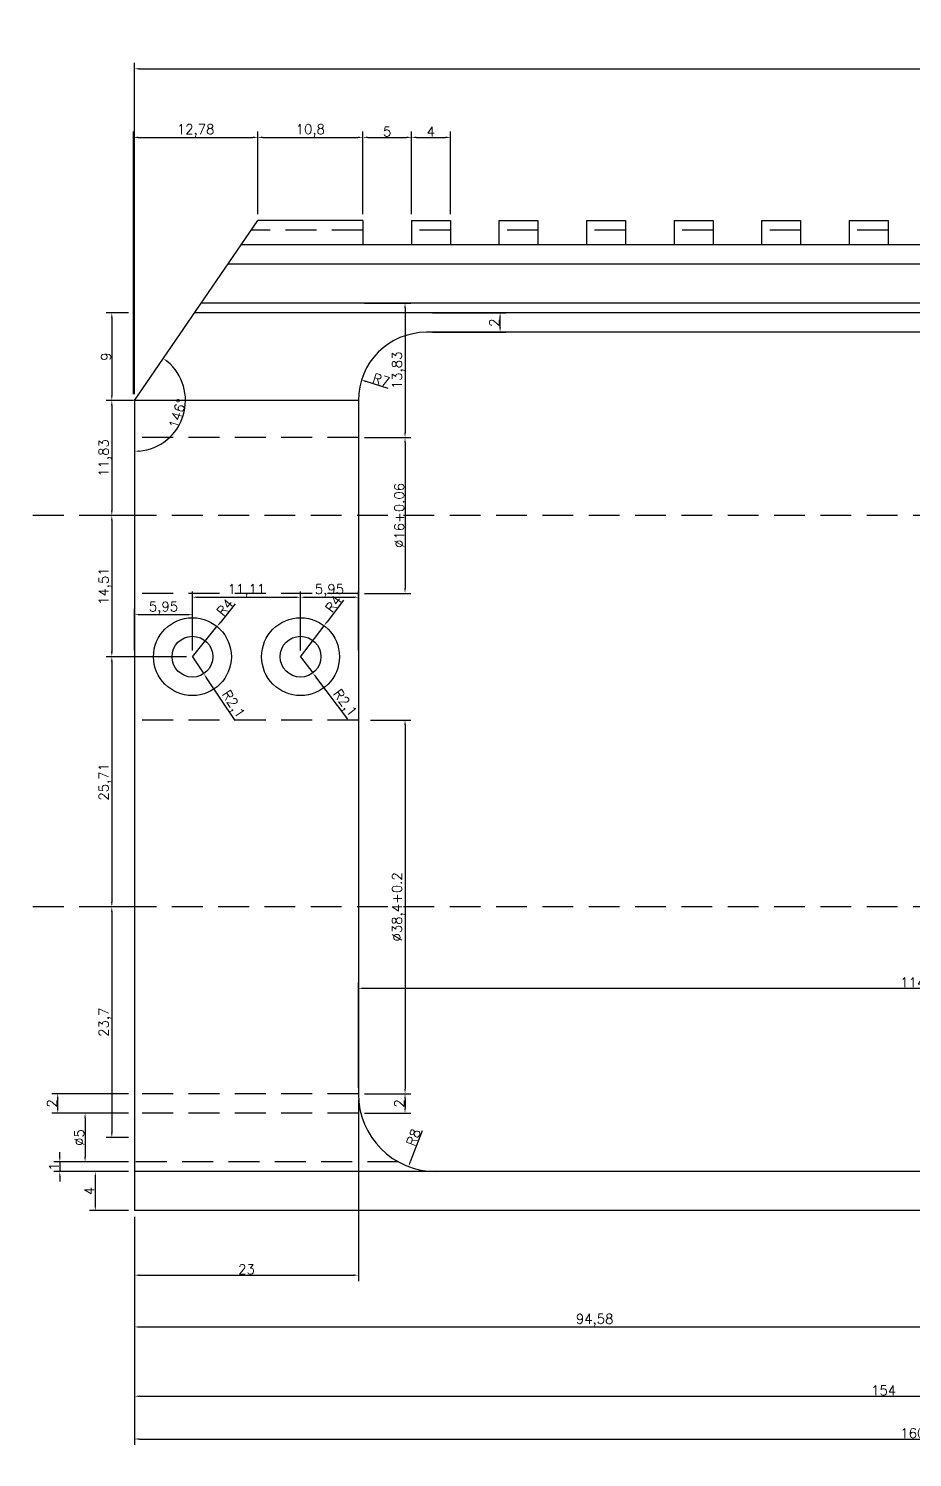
# Model space of a CAD drawing. Header units: millimetres. Extents: x 6817 to 10425, y -2870 to -164.
# Drawn here: x 8956.6 to 9047.5, y -976.4 to -829.6 of the extents above; entities that cross this region are included whole.
import ezdxf

# ---------------------------------------------------------------- set-up
doc = ezdxf.new("R2010")
doc.units = ezdxf.units.MM
doc.linetypes.add('HIDDEN', pattern=[9.525, 6.35, -3.175])
doc.layers.add('图层2', color=108, linetype='Continuous')
doc.styles.get("Standard").update_dxf_attribs({"font": 'txt', "bigfont": 'gbcbig.shx'})
doc.dimstyles.new('ISO-25', dxfattribs={"dimtxt": 1, "dimasz": 0.5, "dimexe": 0.6, "dimexo": 0.625, "dimgap": 0.1, "dimtad": 1, "dimtxsty": 'Standard', "dimcen": 2.5, "dimadec": 0, "dimazin": 0, "dimtfac": 1, "dimtmove": 0, "dimatfit": 3, "dimfxl": 1, "dimarcsym": 0})

# ---------------------------------------------------------------- blocks, each defined once
blk = doc.blocks.new('*D1668')
at = {"layer": 'Defpoints', "color": 0, "linetype": 'ByBlock', "transparency": 16777216}
for p in [(8967.54, -858.78), (8965.2, -867.78), (8967.54, -867.78)]:
    blk.add_point(p, dxfattribs=at)
at = {"layer": '图层2', "color": 0, "linetype": 'ByBlock', "lineweight": -2, "transparency": 16777216}
for p, q in [((8966.92, -858.78), (8964.6, -858.78)), ((8965.2, -859.28), (8965.2, -867.28)), ((8966.92, -867.78), (8964.6, -867.78))]:
    blk.add_line(p, q, dxfattribs=at)
at = {"layer": '图层2', "color": 0, "linetype": 'ByBlock', "transparency": 16777216}
for points in [[(8965.11, -859.28), (8965.28, -859.28), (8965.2, -858.78)], [(8965.11, -867.28), (8965.28, -867.28), (8965.2, -867.78)]]:
    blk.add_solid(points, dxfattribs=at)
at = {"layer": '图层2', "color": 0, "linetype": 'ByBlock', "transparency": 16777216, "insert": (8964.6, -863.28), "char_height": 1, "attachment_point": 5, "rotation": 90}
blk.add_mtext('9', dxfattribs=at)
blk = doc.blocks.new('*D1669')
at = {"layer": 'Defpoints', "color": 0, "linetype": 'ByBlock', "transparency": 16777216}
for p in [(8968.05, -867.78), (8965.2, -879.6), (8967.54, -879.6)]:
    blk.add_point(p, dxfattribs=at)
at = {"layer": '图层2', "color": 0, "linetype": 'ByBlock', "lineweight": -2, "transparency": 16777216}
for p, q in [((8967.42, -867.78), (8964.6, -867.78)), ((8965.2, -868.28), (8965.2, -879.1)), ((8966.92, -879.6), (8964.6, -879.6))]:
    blk.add_line(p, q, dxfattribs=at)
at = {"layer": '图层2', "color": 0, "linetype": 'ByBlock', "transparency": 16777216}
for points in [[(8965.11, -868.28), (8965.28, -868.28), (8965.2, -867.78)], [(8965.11, -879.1), (8965.28, -879.1), (8965.2, -879.6)]]:
    blk.add_solid(points, dxfattribs=at)
at = {"layer": '图层2', "color": 0, "linetype": 'ByBlock', "transparency": 16777216, "insert": (8964.51, -873.69), "char_height": 1, "attachment_point": 5, "rotation": 90}
blk.add_mtext('11,83', dxfattribs=at)
blk = doc.blocks.new('*D1558')
at = {"layer": 'Defpoints', "color": 0, "linetype": 'ByBlock', "transparency": 16777216}
for p in [(8967.54, -879.6), (8965.2, -894.11), (8973.49, -894.11)]:
    blk.add_point(p, dxfattribs=at)
at = {"layer": '图层2', "color": 0, "linetype": 'ByBlock', "lineweight": -2, "transparency": 16777216}
for p, q in [((8966.92, -879.6), (8964.6, -879.6)), ((8965.2, -880.1), (8965.2, -893.61)), ((8972.86, -894.11), (8964.6, -894.11))]:
    blk.add_line(p, q, dxfattribs=at)
at = {"layer": '图层2', "color": 0, "linetype": 'ByBlock', "transparency": 16777216}
for points in [[(8965.11, -880.1), (8965.28, -880.1), (8965.2, -879.6)], [(8965.11, -893.61), (8965.28, -893.61), (8965.2, -894.11)]]:
    blk.add_solid(points, dxfattribs=at)
at = {"layer": '图层2', "color": 0, "linetype": 'ByBlock', "transparency": 16777216, "insert": (8964.51, -886.86), "char_height": 1, "attachment_point": 5, "rotation": 90}
blk.add_mtext('14,51', dxfattribs=at)
blk = doc.blocks.new('*D1559')
at = {"layer": 'Defpoints', "color": 0, "linetype": 'ByBlock', "transparency": 16777216}
for p in [(8967.54, -919.82), (8965.2, -943.52), (8967.54, -943.52)]:
    blk.add_point(p, dxfattribs=at)
at = {"layer": '图层2', "color": 0, "linetype": 'ByBlock', "lineweight": -2, "transparency": 16777216}
for p, q in [((8966.92, -919.82), (8964.6, -919.82)), ((8965.2, -920.32), (8965.2, -943.02)), ((8966.92, -943.52), (8964.6, -943.52))]:
    blk.add_line(p, q, dxfattribs=at)
at = {"layer": '图层2', "color": 0, "linetype": 'ByBlock', "transparency": 16777216}
for points in [[(8965.11, -920.32), (8965.28, -920.32), (8965.2, -919.82)], [(8965.11, -943.02), (8965.28, -943.02), (8965.2, -943.52)]]:
    blk.add_solid(points, dxfattribs=at)
at = {"layer": '图层2', "color": 0, "linetype": 'ByBlock', "transparency": 16777216, "insert": (8964.51, -931.67), "char_height": 1, "attachment_point": 5, "rotation": 90}
blk.add_mtext('23,7', dxfattribs=at)
blk = doc.blocks.new('*D1560')
at = {"layer": 'Defpoints', "color": 0, "linetype": 'ByBlock', "transparency": 16777216}
for p in [(8973.49, -894.11), (8965.2, -919.82), (8967.54, -919.82)]:
    blk.add_point(p, dxfattribs=at)
at = {"layer": '图层2', "color": 0, "linetype": 'ByBlock', "lineweight": -2, "transparency": 16777216}
for p, q in [((8972.86, -894.11), (8964.6, -894.11)), ((8965.2, -894.61), (8965.2, -919.32)), ((8966.92, -919.82), (8964.6, -919.82))]:
    blk.add_line(p, q, dxfattribs=at)
at = {"layer": '图层2', "color": 0, "linetype": 'ByBlock', "transparency": 16777216}
for points in [[(8965.11, -894.61), (8965.28, -894.61), (8965.2, -894.11)], [(8965.11, -919.32), (8965.28, -919.32), (8965.2, -919.82)]]:
    blk.add_solid(points, dxfattribs=at)
at = {"layer": '图层2', "color": 0, "linetype": 'ByBlock', "transparency": 16777216, "insert": (8964.51, -906.97), "char_height": 1, "attachment_point": 5, "rotation": 90}
blk.add_mtext('25,71', dxfattribs=at)
blk = doc.blocks.new('*D1670')
at = {"layer": 'Defpoints', "color": 0, "linetype": 'ByBlock', "transparency": 16777216}
for p in [(8976.01, -891.01), (8973.49, -894.11)]:
    blk.add_point(p, dxfattribs=at)
at = {"layer": '图层2', "color": 0, "linetype": 'ByBlock', "lineweight": -2, "transparency": 16777216}
for p, q in [((8977.89, -888.69), (8976.32, -890.62)), ((8973.49, -894.11), (8976.01, -891.01))]:
    blk.add_line(p, q, dxfattribs=at)
at = {"layer": '图层2', "color": 0, "linetype": 'ByBlock', "transparency": 16777216}
blk.add_solid([(8976.26, -890.57), (8976.39, -890.67), (8976.01, -891.01)], dxfattribs=at)
at = {"layer": '图层2', "color": 0, "linetype": 'ByBlock', "transparency": 16777216, "insert": (8976.83, -889.04), "char_height": 1, "attachment_point": 5, "rotation": 50.8971}
blk.add_mtext('R4', dxfattribs=at)
blk = doc.blocks.new('*D1671')
at = {"layer": 'Defpoints', "color": 0, "linetype": 'ByBlock', "transparency": 16777216}
for p in [(8973.49, -894.11), (8974.65, -895.86)]:
    blk.add_point(p, dxfattribs=at)
at = {"layer": '图层2', "color": 0, "linetype": 'ByBlock', "lineweight": -2, "transparency": 16777216}
for p, q in [((8973.49, -894.11), (8974.65, -895.86)), ((8977.87, -900.68), (8974.93, -896.27))]:
    blk.add_line(p, q, dxfattribs=at)
at = {"layer": '图层2', "color": 0, "linetype": 'ByBlock', "transparency": 16777216}
blk.add_solid([(8975, -896.23), (8974.86, -896.32), (8974.65, -895.86)], dxfattribs=at)
at = {"layer": '图层2', "color": 0, "linetype": 'ByBlock', "transparency": 16777216, "insert": (8977.6, -899.04), "char_height": 1, "attachment_point": 5, "rotation": 303.7063}
blk.add_mtext('R2,1', dxfattribs=at)
blk = doc.blocks.new('*D1672')
at = {"layer": 'Defpoints', "color": 0, "linetype": 'ByBlock', "transparency": 16777216}
for p in [(8984.59, -894.11), (8985.86, -895.78)]:
    blk.add_point(p, dxfattribs=at)
at = {"layer": '图层2', "color": 0, "linetype": 'ByBlock', "lineweight": -2, "transparency": 16777216}
for p, q in [((8984.59, -894.11), (8985.86, -895.78)), ((8989.46, -900.54), (8986.17, -896.18))]:
    blk.add_line(p, q, dxfattribs=at)
at = {"layer": '图层2', "color": 0, "linetype": 'ByBlock', "transparency": 16777216}
blk.add_solid([(8986.23, -896.13), (8986.1, -896.23), (8985.86, -895.78)], dxfattribs=at)
at = {"layer": '图层2', "color": 0, "linetype": 'ByBlock', "transparency": 16777216, "insert": (8989.09, -898.92), "char_height": 1, "attachment_point": 5, "rotation": 307.1566}
blk.add_mtext('R2,1', dxfattribs=at)
blk = doc.blocks.new('*D1673')
at = {"layer": 'Defpoints', "color": 0, "linetype": 'ByBlock', "transparency": 16777216}
for p in [(8987.02, -890.93), (8984.59, -894.11)]:
    blk.add_point(p, dxfattribs=at)
at = {"layer": '图层2', "color": 0, "linetype": 'ByBlock', "lineweight": -2, "transparency": 16777216}
for p, q in [((8989.02, -888.3), (8987.32, -890.53)), ((8984.59, -894.11), (8987.02, -890.93))]:
    blk.add_line(p, q, dxfattribs=at)
at = {"layer": '图层2', "color": 0, "linetype": 'ByBlock', "transparency": 16777216}
blk.add_solid([(8987.26, -890.48), (8987.39, -890.58), (8987.02, -890.93)], dxfattribs=at)
at = {"layer": '图层2', "color": 0, "linetype": 'ByBlock', "transparency": 16777216, "insert": (8987.98, -888.68), "char_height": 1, "attachment_point": 5, "rotation": 52.6746}
blk.add_mtext('R4', dxfattribs=at)
blk = doc.blocks.new('*D1674')
at = {"layer": 'Defpoints', "color": 0, "linetype": 'ByBlock', "transparency": 16777216}
for p in [(8990.54, -857.78), (8990.54, -871.6), (8995.34, -871.6)]:
    blk.add_point(p, dxfattribs=at)
at = {"layer": '图层2', "color": 0, "linetype": 'ByBlock', "lineweight": -2, "transparency": 16777216}
for p, q in [((8991.17, -857.78), (8995.94, -857.78)), ((8995.34, -858.28), (8995.34, -871.1)), ((8991.17, -871.6), (8995.94, -871.6))]:
    blk.add_line(p, q, dxfattribs=at)
at = {"layer": '图层2', "color": 0, "linetype": 'ByBlock', "transparency": 16777216}
for points in [[(8995.26, -858.28), (8995.42, -858.28), (8995.34, -857.78)], [(8995.26, -871.1), (8995.42, -871.1), (8995.34, -871.6)]]:
    blk.add_solid(points, dxfattribs=at)
at = {"layer": '图层2', "color": 0, "linetype": 'ByBlock', "transparency": 16777216, "insert": (8994.66, -864.69), "char_height": 1, "attachment_point": 5, "rotation": 90}
blk.add_mtext('13,83', dxfattribs=at)
blk = doc.blocks.new('*D1675')
at = {"layer": 'Defpoints', "color": 0, "linetype": 'ByBlock', "transparency": 16777216}
for p in [(8990.54, -871.6), (8990.54, -887.6), (8995.34, -887.6)]:
    blk.add_point(p, dxfattribs=at)
at = {"layer": '图层2', "color": 0, "linetype": 'ByBlock', "lineweight": -2, "transparency": 16777216}
for p, q in [((8991.17, -871.6), (8995.94, -871.6)), ((8995.34, -872.1), (8995.34, -887.1)), ((8991.17, -887.6), (8995.94, -887.6))]:
    blk.add_line(p, q, dxfattribs=at)
at = {"layer": '图层2', "color": 0, "linetype": 'ByBlock', "transparency": 16777216}
for points in [[(8995.26, -872.1), (8995.42, -872.1), (8995.34, -871.6)], [(8995.26, -887.1), (8995.42, -887.1), (8995.34, -887.6)]]:
    blk.add_solid(points, dxfattribs=at)
at = {"layer": '图层2', "color": 0, "linetype": 'ByBlock', "transparency": 16777216, "insert": (8994.74, -879.6), "char_height": 1, "attachment_point": 5, "rotation": 90}
blk.add_mtext('%%C16+0.06', dxfattribs=at)
blk = doc.blocks.new('*D1561')
at = {"layer": 'Defpoints', "color": 0, "linetype": 'ByBlock', "transparency": 16777216}
for p in [(8991.17, -900.62), (8991.17, -939.02), (8995.34, -939.02)]:
    blk.add_point(p, dxfattribs=at)
at = {"layer": '图层2', "color": 0, "linetype": 'ByBlock', "lineweight": -2, "transparency": 16777216}
for p, q in [((8991.79, -900.62), (8995.94, -900.62)), ((8995.34, -901.12), (8995.34, -938.52)), ((8991.79, -939.02), (8995.94, -939.02))]:
    blk.add_line(p, q, dxfattribs=at)
at = {"layer": '图层2', "color": 0, "linetype": 'ByBlock', "transparency": 16777216}
for points in [[(8995.26, -901.12), (8995.42, -901.12), (8995.34, -900.62)], [(8995.26, -938.52), (8995.42, -938.52), (8995.34, -939.02)]]:
    blk.add_solid(points, dxfattribs=at)
at = {"layer": '图层2', "color": 0, "linetype": 'ByBlock', "transparency": 16777216, "insert": (8994.66, -919.82), "char_height": 1, "attachment_point": 5, "rotation": 90}
blk.add_mtext('%%C38,4+0.2', dxfattribs=at)
blk = doc.blocks.new('*D1593')
at = {"layer": 'Defpoints', "color": 0, "linetype": 'ByBlock', "transparency": 16777216}
for p in [(8990.54, -939.02), (8990.54, -941.02), (8995.34, -941.02)]:
    blk.add_point(p, dxfattribs=at)
at = {"layer": '图层2', "color": 0, "linetype": 'ByBlock', "lineweight": -2, "transparency": 16777216}
for p, q in [((8991.17, -939.02), (8995.94, -939.02)), ((8995.34, -939.52), (8995.34, -940.52)), ((8991.17, -941.02), (8995.94, -941.02))]:
    blk.add_line(p, q, dxfattribs=at)
at = {"layer": '图层2', "color": 0, "linetype": 'ByBlock', "transparency": 16777216}
for points in [[(8995.26, -939.52), (8995.42, -939.52), (8995.34, -939.02)], [(8995.26, -940.52), (8995.42, -940.52), (8995.34, -941.02)]]:
    blk.add_solid(points, dxfattribs=at)
at = {"layer": '图层2', "color": 0, "linetype": 'ByBlock', "transparency": 16777216, "insert": (8994.74, -940.02), "char_height": 1, "attachment_point": 5, "rotation": 90}
blk.add_mtext('2', dxfattribs=at)
blk = doc.blocks.new('*D1617')
at = {"layer": 'Defpoints', "color": 0, "linetype": 'ByBlock', "transparency": 16777216}
for p in [(8967.54, -947.02), (8963.5, -951.02), (8967.54, -951.02)]:
    blk.add_point(p, dxfattribs=at)
at = {"layer": '图层2', "color": 0, "linetype": 'ByBlock', "lineweight": -2, "transparency": 16777216}
for p, q in [((8966.92, -947.02), (8962.9, -947.02)), ((8963.5, -947.52), (8963.5, -950.52)), ((8966.92, -951.02), (8962.9, -951.02))]:
    blk.add_line(p, q, dxfattribs=at)
at = {"layer": '图层2', "color": 0, "linetype": 'ByBlock', "transparency": 16777216}
for points in [[(8963.42, -947.52), (8963.58, -947.52), (8963.5, -947.02)], [(8963.42, -950.52), (8963.58, -950.52), (8963.5, -951.02)]]:
    blk.add_solid(points, dxfattribs=at)
at = {"layer": '图层2', "color": 0, "linetype": 'ByBlock', "transparency": 16777216, "insert": (8962.9, -949.02), "char_height": 1, "attachment_point": 5, "rotation": 90}
blk.add_mtext('4', dxfattribs=at)
blk = doc.blocks.new('*D1647')
at = {"layer": 'Defpoints', "color": 0, "linetype": 'ByBlock', "transparency": 16777216}
for p in [(8980.2, -840.75), (8980.2, -849.28), (8967.42, -867.78)]:
    blk.add_point(p, dxfattribs=at)
at = {"layer": '图层2', "color": 0, "linetype": 'ByBlock', "lineweight": -2, "transparency": 16777216}
for p, q in [((8967.42, -867.15), (8967.42, -840.15)), ((8967.92, -840.75), (8979.7, -840.75)), ((8980.2, -848.65), (8980.2, -840.15))]:
    blk.add_line(p, q, dxfattribs=at)
at = {"layer": '图层2', "color": 0, "linetype": 'ByBlock', "transparency": 16777216}
for points in [[(8967.92, -840.66), (8967.92, -840.83), (8967.42, -840.75)], [(8979.7, -840.66), (8979.7, -840.83), (8980.2, -840.75)]]:
    blk.add_solid(points, dxfattribs=at)
at = {"layer": '图层2', "color": 0, "linetype": 'ByBlock', "transparency": 16777216, "insert": (8973.81, -840.06), "char_height": 1, "attachment_point": 5}
blk.add_mtext('12,78', dxfattribs=at)
blk = doc.blocks.new('*D1648')
at = {"layer": 'Defpoints', "color": 0, "linetype": 'ByBlock', "transparency": 16777216}
for p in [(8991, -840.75), (8980.2, -849.28), (8991, -849.28)]:
    blk.add_point(p, dxfattribs=at)
at = {"layer": '图层2', "color": 0, "linetype": 'ByBlock', "lineweight": -2, "transparency": 16777216}
for p, q in [((8980.2, -848.65), (8980.2, -840.15)), ((8980.7, -840.75), (8990.5, -840.75)), ((8991, -848.65), (8991, -840.15))]:
    blk.add_line(p, q, dxfattribs=at)
at = {"layer": '图层2', "color": 0, "linetype": 'ByBlock', "transparency": 16777216}
for points in [[(8980.7, -840.66), (8980.7, -840.83), (8980.2, -840.75)], [(8990.5, -840.66), (8990.5, -840.83), (8991, -840.75)]]:
    blk.add_solid(points, dxfattribs=at)
at = {"layer": '图层2', "color": 0, "linetype": 'ByBlock', "transparency": 16777216, "insert": (8985.6, -840.06), "char_height": 1, "attachment_point": 5}
blk.add_mtext('10,8', dxfattribs=at)
blk = doc.blocks.new('*D1649')
at = {"layer": 'Defpoints', "color": 0, "linetype": 'ByBlock', "transparency": 16777216}
for p in [(8996, -840.75), (8991, -849.28), (8996, -849.28)]:
    blk.add_point(p, dxfattribs=at)
at = {"layer": '图层2', "color": 0, "linetype": 'ByBlock', "lineweight": -2, "transparency": 16777216}
for p, q in [((8991, -848.65), (8991, -840.15)), ((8991.5, -840.75), (8995.5, -840.75)), ((8996, -848.65), (8996, -840.15))]:
    blk.add_line(p, q, dxfattribs=at)
at = {"layer": '图层2', "color": 0, "linetype": 'ByBlock', "transparency": 16777216}
for points in [[(8991.5, -840.66), (8991.5, -840.83), (8991, -840.75)], [(8995.5, -840.66), (8995.5, -840.83), (8996, -840.75)]]:
    blk.add_solid(points, dxfattribs=at)
at = {"layer": '图层2', "color": 0, "linetype": 'ByBlock', "transparency": 16777216, "insert": (8993.5, -840.15), "char_height": 1, "attachment_point": 5}
blk.add_mtext('5', dxfattribs=at)
blk = doc.blocks.new('*D1650')
at = {"layer": 'Defpoints', "color": 0, "linetype": 'ByBlock', "transparency": 16777216}
for p in [(9000, -840.75), (8996, -849.28), (9000, -849.28)]:
    blk.add_point(p, dxfattribs=at)
at = {"layer": '图层2', "color": 0, "linetype": 'ByBlock', "lineweight": -2, "transparency": 16777216}
for p, q in [((8996, -848.65), (8996, -840.15)), ((8996.5, -840.75), (8999.5, -840.75)), ((9000, -848.65), (9000, -840.15))]:
    blk.add_line(p, q, dxfattribs=at)
at = {"layer": '图层2', "color": 0, "linetype": 'ByBlock', "transparency": 16777216}
for points in [[(8996.5, -840.66), (8996.5, -840.83), (8996, -840.75)], [(8999.5, -840.66), (8999.5, -840.83), (9000, -840.75)]]:
    blk.add_solid(points, dxfattribs=at)
at = {"layer": '图层2', "color": 0, "linetype": 'ByBlock', "transparency": 16777216, "insert": (8998, -840.15), "char_height": 1, "attachment_point": 5}
blk.add_mtext('4', dxfattribs=at)
blk = doc.blocks.new('*D1651')
at = {"layer": 'Defpoints', "color": 0, "linetype": 'ByBlock', "transparency": 16777216}
for p in [(9187.54, -833.7), (9187.54, -849.28), (8967.54, -867.78)]:
    blk.add_point(p, dxfattribs=at)
at = {"layer": '图层2', "color": 0, "linetype": 'ByBlock', "lineweight": -2, "transparency": 16777216}
for p, q in [((8967.54, -867.15), (8967.54, -833.1)), ((8968.04, -833.7), (9187.04, -833.7)), ((9187.54, -848.65), (9187.54, -833.1))]:
    blk.add_line(p, q, dxfattribs=at)
at = {"layer": '图层2', "color": 0, "linetype": 'ByBlock', "transparency": 16777216}
for points in [[(8968.04, -833.62), (8968.04, -833.79), (8967.54, -833.7)], [(9187.04, -833.62), (9187.04, -833.79), (9187.54, -833.7)]]:
    blk.add_solid(points, dxfattribs=at)
at = {"layer": '图层2', "color": 0, "linetype": 'ByBlock', "transparency": 16777216, "insert": (9077.54, -833.1), "char_height": 1, "attachment_point": 5}
blk.add_mtext('220', dxfattribs=at)
blk = doc.blocks.new('*D1653')
at = {"layer": 'Defpoints', "color": 0, "linetype": 'ByBlock', "transparency": 16777216}
for p in [(8980.2, -849.28), (8967.54, -867.78), (8967.54, -867.78), (8971.46, -871.24), (8967.54, -947.02)]:
    blk.add_point(p, dxfattribs=at)
at = {"layer": '图层2', "color": 0, "linetype": 'ByBlock', "lineweight": -2, "transparency": 16777216}
blk.add_arc((8967.54, -867.78), 5.23, 275.4841, 50.1327, dxfattribs=at)
at = {"layer": '图层2', "color": 0, "linetype": 'ByBlock', "transparency": 16777216}
for points in [[(8970.84, -863.83), (8970.94, -863.7), (8970.49, -863.46)], [(8968.04, -873.06), (8968.04, -872.9), (8967.54, -873)]]:
    blk.add_solid(points, dxfattribs=at)
at = {"layer": '图层2', "color": 0, "linetype": 'ByBlock', "transparency": 16777216, "insert": (8971.96, -869.14), "char_height": 1, "attachment_point": 5, "rotation": 72.8084}
blk.add_mtext('146°', dxfattribs=at)
blk = doc.blocks.new('*D1552')
at = {"layer": 'Defpoints', "color": 0, "linetype": 'ByBlock', "transparency": 16777216}
for p in [(8973.49, -889.79), (8967.54, -894.11), (8973.49, -894.11)]:
    blk.add_point(p, dxfattribs=at)
at = {"layer": '图层2', "color": 0, "linetype": 'ByBlock', "lineweight": -2, "transparency": 16777216}
for p, q in [((8967.54, -893.49), (8967.54, -889.19)), ((8973.49, -893.49), (8973.49, -889.19)), ((8968.04, -889.79), (8972.99, -889.79))]:
    blk.add_line(p, q, dxfattribs=at)
at = {"layer": '图层2', "color": 0, "linetype": 'ByBlock', "transparency": 16777216}
for points in [[(8968.04, -889.71), (8968.04, -889.87), (8967.54, -889.79)], [(8972.99, -889.71), (8972.99, -889.87), (8973.49, -889.79)]]:
    blk.add_solid(points, dxfattribs=at)
at = {"layer": '图层2', "color": 0, "linetype": 'ByBlock', "transparency": 16777216, "insert": (8970.51, -889.11), "char_height": 1, "attachment_point": 5}
blk.add_mtext('5,95', dxfattribs=at)
blk = doc.blocks.new('*D1553')
at = {"layer": 'Defpoints', "color": 0, "linetype": 'ByBlock', "transparency": 16777216}
for p in [(8984.59, -888), (8973.49, -894.11), (8984.59, -894.11)]:
    blk.add_point(p, dxfattribs=at)
at = {"layer": '图层2', "color": 0, "linetype": 'ByBlock', "lineweight": -2, "transparency": 16777216}
for p, q in [((8973.49, -893.49), (8973.49, -887.4)), ((8973.99, -888), (8984.09, -888)), ((8984.59, -893.49), (8984.59, -887.4))]:
    blk.add_line(p, q, dxfattribs=at)
at = {"layer": '图层2', "color": 0, "linetype": 'ByBlock', "transparency": 16777216}
for points in [[(8973.99, -887.92), (8973.99, -888.09), (8973.49, -888)], [(8984.09, -887.92), (8984.09, -888.09), (8984.59, -888)]]:
    blk.add_solid(points, dxfattribs=at)
at = {"layer": '图层2', "color": 0, "linetype": 'ByBlock', "transparency": 16777216, "insert": (8979.04, -887.32), "char_height": 1, "attachment_point": 5}
blk.add_mtext('11,11', dxfattribs=at)
blk = doc.blocks.new('*D1655')
at = {"layer": 'Defpoints', "color": 0, "linetype": 'ByBlock', "transparency": 16777216}
for p in [(8990.54, -888), (8984.59, -894.11), (8990.54, -894.11)]:
    blk.add_point(p, dxfattribs=at)
at = {"layer": '图层2', "color": 0, "linetype": 'ByBlock', "lineweight": -2, "transparency": 16777216}
for p, q in [((8984.59, -893.49), (8984.59, -887.4)), ((8985.09, -888), (8990.04, -888)), ((8990.54, -893.49), (8990.54, -887.4))]:
    blk.add_line(p, q, dxfattribs=at)
at = {"layer": '图层2', "color": 0, "linetype": 'ByBlock', "transparency": 16777216}
for points in [[(8985.09, -887.92), (8985.09, -888.09), (8984.59, -888)], [(8990.04, -887.92), (8990.04, -888.09), (8990.54, -888)]]:
    blk.add_solid(points, dxfattribs=at)
at = {"layer": '图层2', "color": 0, "linetype": 'ByBlock', "transparency": 16777216, "insert": (8987.57, -887.32), "char_height": 1, "attachment_point": 5}
blk.add_mtext('5,95', dxfattribs=at)
blk = doc.blocks.new('*D1656')
at = {"layer": 'Defpoints', "color": 0, "linetype": 'ByBlock', "transparency": 16777216}
for p in [(9104.54, -928.18), (8990.54, -939.02), (9104.54, -939.02)]:
    blk.add_point(p, dxfattribs=at)
at = {"layer": '图层2', "color": 0, "linetype": 'ByBlock', "lineweight": -2, "transparency": 16777216}
for p, q in [((8990.54, -938.4), (8990.54, -927.58)), ((9104.54, -938.4), (9104.54, -927.58)), ((8991.04, -928.18), (9104.04, -928.18))]:
    blk.add_line(p, q, dxfattribs=at)
at = {"layer": '图层2', "color": 0, "linetype": 'ByBlock', "transparency": 16777216}
for points in [[(8991.04, -928.1), (8991.04, -928.27), (8990.54, -928.18)], [(9104.04, -928.1), (9104.04, -928.27), (9104.54, -928.18)]]:
    blk.add_solid(points, dxfattribs=at)
at = {"layer": '图层2', "color": 0, "linetype": 'ByBlock', "transparency": 16777216, "insert": (9047.54, -927.58), "char_height": 1, "attachment_point": 5}
blk.add_mtext('114', dxfattribs=at)
blk = doc.blocks.new('*D1554')
at = {"layer": 'Defpoints', "color": 0, "linetype": 'ByBlock', "transparency": 16777216}
for p in [(8990.54, -939.02), (8967.54, -951.02), (8990.54, -957.66)]:
    blk.add_point(p, dxfattribs=at)
at = {"layer": '图层2', "color": 0, "linetype": 'ByBlock', "lineweight": -2, "transparency": 16777216}
for p, q in [((8990.54, -939.65), (8990.54, -958.26)), ((8967.54, -951.65), (8967.54, -958.26)), ((8968.04, -957.66), (8990.04, -957.66))]:
    blk.add_line(p, q, dxfattribs=at)
at = {"layer": '图层2', "color": 0, "linetype": 'ByBlock', "transparency": 16777216}
for points in [[(8968.04, -957.58), (8968.04, -957.75), (8967.54, -957.66)], [(8990.04, -957.58), (8990.04, -957.75), (8990.54, -957.66)]]:
    blk.add_solid(points, dxfattribs=at)
at = {"layer": '图层2', "color": 0, "linetype": 'ByBlock', "transparency": 16777216, "insert": (8979.04, -957.06), "char_height": 1, "attachment_point": 5}
blk.add_mtext('23', dxfattribs=at)
blk = doc.blocks.new('*D1555')
at = {"layer": 'Defpoints', "color": 0, "linetype": 'ByBlock', "transparency": 16777216}
for p in [(8967.54, -951.02), (9062.12, -958.02), (9062.12, -962.98)]:
    blk.add_point(p, dxfattribs=at)
at = {"layer": '图层2', "color": 0, "linetype": 'ByBlock', "lineweight": -2, "transparency": 16777216}
for p, q in [((8967.54, -951.65), (8967.54, -963.58)), ((9062.12, -958.65), (9062.12, -963.58)), ((8968.04, -962.98), (9061.62, -962.98))]:
    blk.add_line(p, q, dxfattribs=at)
at = {"layer": '图层2', "color": 0, "linetype": 'ByBlock', "transparency": 16777216}
for points in [[(8968.04, -962.9), (8968.04, -963.07), (8967.54, -962.98)], [(9061.62, -962.9), (9061.62, -963.07), (9062.12, -962.98)]]:
    blk.add_solid(points, dxfattribs=at)
at = {"layer": '图层2', "color": 0, "linetype": 'ByBlock', "transparency": 16777216, "insert": (9014.83, -962.3), "char_height": 1, "attachment_point": 5}
blk.add_mtext('94,58', dxfattribs=at)
blk = doc.blocks.new('*D1557')
at = {"layer": 'Defpoints', "color": 0, "linetype": 'ByBlock', "transparency": 16777216}
for p in [(8967.54, -951.02), (9121.54, -955.15), (9121.54, -970.1)]:
    blk.add_point(p, dxfattribs=at)
at = {"layer": '图层2', "color": 0, "linetype": 'ByBlock', "lineweight": -2, "transparency": 16777216}
for p, q in [((8967.54, -951.65), (8967.54, -970.7)), ((9121.54, -955.77), (9121.54, -970.7)), ((8968.04, -970.1), (9121.04, -970.1))]:
    blk.add_line(p, q, dxfattribs=at)
at = {"layer": '图层2', "color": 0, "linetype": 'ByBlock', "transparency": 16777216}
for points in [[(8968.04, -970.02), (8968.04, -970.19), (8967.54, -970.1)], [(9121.04, -970.02), (9121.04, -970.19), (9121.54, -970.1)]]:
    blk.add_solid(points, dxfattribs=at)
at = {"layer": '图层2', "color": 0, "linetype": 'ByBlock', "transparency": 16777216, "insert": (9044.54, -969.5), "char_height": 1, "attachment_point": 5}
blk.add_mtext('154', dxfattribs=at)
blk = doc.blocks.new('*D1662')
at = {"layer": 'Defpoints', "color": 0, "linetype": 'ByBlock', "transparency": 16777216}
for p in [(8967.54, -951.02), (9127.54, -951.02), (9127.54, -974.5)]:
    blk.add_point(p, dxfattribs=at)
at = {"layer": '图层2', "color": 0, "linetype": 'ByBlock', "lineweight": -2, "transparency": 16777216}
for p, q in [((8967.54, -951.65), (8967.54, -975.1)), ((9127.54, -951.65), (9127.54, -975.1)), ((8968.04, -974.5), (9127.04, -974.5))]:
    blk.add_line(p, q, dxfattribs=at)
at = {"layer": '图层2', "color": 0, "linetype": 'ByBlock', "transparency": 16777216}
for points in [[(8968.04, -974.41), (8968.04, -974.58), (8967.54, -974.5)], [(9127.04, -974.41), (9127.04, -974.58), (9127.54, -974.5)]]:
    blk.add_solid(points, dxfattribs=at)
at = {"layer": '图层2', "color": 0, "linetype": 'ByBlock', "transparency": 16777216, "insert": (9047.54, -973.9), "char_height": 1, "attachment_point": 5}
blk.add_mtext('160', dxfattribs=at)
blk = doc.blocks.new('*D1663')
at = {"layer": 'Defpoints', "color": 0, "linetype": 'ByBlock', "transparency": 16777216}
for p in [(8967.54, -941.02), (8962.45, -946.02), (8967.54, -946.02)]:
    blk.add_point(p, dxfattribs=at)
at = {"layer": '图层2', "color": 0, "linetype": 'ByBlock', "lineweight": -2, "transparency": 16777216}
for p, q in [((8966.92, -941.02), (8961.85, -941.02)), ((8962.45, -941.52), (8962.45, -945.52)), ((8966.92, -946.02), (8961.85, -946.02))]:
    blk.add_line(p, q, dxfattribs=at)
at = {"layer": '图层2', "color": 0, "linetype": 'ByBlock', "transparency": 16777216}
for points in [[(8962.36, -941.52), (8962.53, -941.52), (8962.45, -941.02)], [(8962.36, -945.52), (8962.53, -945.52), (8962.45, -946.02)]]:
    blk.add_solid(points, dxfattribs=at)
at = {"layer": '图层2', "color": 0, "linetype": 'ByBlock', "transparency": 16777216, "insert": (8961.85, -943.52), "char_height": 1, "attachment_point": 5, "rotation": 90}
blk.add_mtext('%%C5', dxfattribs=at)
blk = doc.blocks.new('*D1664')
at = {"layer": 'Defpoints', "color": 0, "linetype": 'ByBlock', "transparency": 16777216}
for p in [(8967.54, -946.02), (8959.85, -947.02), (8967.54, -947.02)]:
    blk.add_point(p, dxfattribs=at)
at = {"layer": '图层2', "color": 0, "linetype": 'ByBlock', "lineweight": -2, "transparency": 16777216}
for p, q in [((8959.85, -945.52), (8959.85, -945.02)), ((8966.92, -946.02), (8959.25, -946.02)), ((8959.85, -946.02), (8959.85, -947.02)), ((8966.92, -947.02), (8959.25, -947.02)), ((8959.85, -947.52), (8959.85, -948.02))]:
    blk.add_line(p, q, dxfattribs=at)
at = {"layer": '图层2', "color": 0, "linetype": 'ByBlock', "transparency": 16777216}
for points in [[(8959.77, -945.52), (8959.93, -945.52), (8959.85, -946.02)], [(8959.77, -947.52), (8959.93, -947.52), (8959.85, -947.02)]]:
    blk.add_solid(points, dxfattribs=at)
at = {"layer": '图层2', "color": 0, "linetype": 'ByBlock', "transparency": 16777216, "insert": (8959.25, -946.52), "char_height": 1, "attachment_point": 5, "rotation": 90}
blk.add_mtext('1', dxfattribs=at)
blk = doc.blocks.new('*D1665')
at = {"layer": 'Defpoints', "color": 0, "linetype": 'ByBlock', "transparency": 16777216}
for p in [(8959.64, -939.02), (8967.54, -939.02), (8967.54, -941.02)]:
    blk.add_point(p, dxfattribs=at)
at = {"layer": '图层2', "color": 0, "linetype": 'ByBlock', "lineweight": -2, "transparency": 16777216}
for p, q in [((8966.92, -939.02), (8959.04, -939.02)), ((8959.64, -940.52), (8959.64, -939.52)), ((8966.92, -941.02), (8959.04, -941.02))]:
    blk.add_line(p, q, dxfattribs=at)
at = {"layer": '图层2', "color": 0, "linetype": 'ByBlock', "transparency": 16777216}
for points in [[(8959.55, -939.52), (8959.72, -939.52), (8959.64, -939.02)], [(8959.55, -940.52), (8959.72, -940.52), (8959.64, -941.02)]]:
    blk.add_solid(points, dxfattribs=at)
at = {"layer": '图层2', "color": 0, "linetype": 'ByBlock', "transparency": 16777216, "insert": (8959.04, -940.02), "char_height": 1, "attachment_point": 5, "rotation": 90}
blk.add_mtext('2', dxfattribs=at)
blk = doc.blocks.new('*D1581')
at = {"layer": 'Defpoints', "color": 0, "linetype": 'ByBlock', "transparency": 16777216}
for p in [(8990.86, -865.68), (8997.54, -867.78)]:
    blk.add_point(p, dxfattribs=at)
at = {"layer": '图层2', "color": 0, "linetype": 'ByBlock', "lineweight": -2, "transparency": 16777216}
blk.add_line((8993.6, -866.54), (8991.34, -865.83), dxfattribs=at)
at = {"layer": '图层2', "color": 0, "linetype": 'ByBlock', "transparency": 16777216}
blk.add_solid([(8991.36, -865.75), (8991.31, -865.91), (8990.86, -865.68)], dxfattribs=at)
at = {"layer": '图层2', "color": 0, "linetype": 'ByBlock', "transparency": 16777216, "insert": (8992.89, -865.69), "char_height": 1, "attachment_point": 5, "rotation": 342.5868}
blk.add_mtext('R7', dxfattribs=at)
blk = doc.blocks.new('*D1582')
at = {"layer": 'Defpoints', "color": 0, "linetype": 'ByBlock', "transparency": 16777216}
for p in [(8998.54, -939.02), (8995.7, -946.5)]:
    blk.add_point(p, dxfattribs=at)
at = {"layer": '图层2', "color": 0, "linetype": 'ByBlock', "lineweight": -2, "transparency": 16777216}
blk.add_line((8997.09, -942.84), (8995.87, -946.03), dxfattribs=at)
at = {"layer": '图层2', "color": 0, "linetype": 'ByBlock', "transparency": 16777216}
blk.add_solid([(8995.79, -946), (8995.95, -946.06), (8995.7, -946.5)], dxfattribs=at)
at = {"layer": '图层2', "color": 0, "linetype": 'ByBlock', "transparency": 16777216, "insert": (8996.2, -943.5), "char_height": 1, "attachment_point": 5, "rotation": 69.1658}
blk.add_mtext('R8', dxfattribs=at)
blk = doc.blocks.new('*D1589')
at = {"layer": 'Defpoints', "color": 0, "linetype": 'ByBlock', "transparency": 16777216}
for p in [(8997.54, -858.78), (9005.11, -858.78), (8997.54, -860.78)]:
    blk.add_point(p, dxfattribs=at)
at = {"layer": '图层2', "color": 0, "linetype": 'ByBlock', "lineweight": -2, "transparency": 16777216}
for p, q in [((8998.17, -858.78), (9005.71, -858.78)), ((9005.11, -860.28), (9005.11, -859.28)), ((8998.17, -860.78), (9005.71, -860.78))]:
    blk.add_line(p, q, dxfattribs=at)
at = {"layer": '图层2', "color": 0, "linetype": 'ByBlock', "transparency": 16777216}
for points in [[(9005.03, -859.28), (9005.19, -859.28), (9005.11, -858.78)], [(9005.03, -860.28), (9005.19, -860.28), (9005.11, -860.78)]]:
    blk.add_solid(points, dxfattribs=at)
at = {"layer": '图层2', "color": 0, "linetype": 'ByBlock', "transparency": 16777216, "insert": (9004.51, -859.78), "char_height": 1, "attachment_point": 5, "rotation": 90}
blk.add_mtext('2', dxfattribs=at)
blk = doc.blocks.new('*D2126')
at = {"layer": 'Defpoints', "color": 0, "linetype": 'ByBlock'}
for p in [(10223.66, -339.2), (10223.66, -344.88), (10247.6, -344.88)]:
    blk.add_point(p, dxfattribs=at)
at = {"layer": 'Defpoints', "color": 0, "linetype": 'ByBlock', "transparency": 16777216}
for p in [(8490.81, -2490.52), (8490.81, -2500.59), (8495.81, -2500.59)]:
    blk.add_point(p, dxfattribs=at)
at = {"layer": '图层2', "color": 0, "linetype": 'ByBlock', "lineweight": -2}
for p, q in [((10224.28, -339.2), (10248.2, -339.2)), ((10247.6, -339.7), (10247.6, -344.38)), ((10224.28, -344.88), (10248.2, -344.88))]:
    blk.add_line(p, q, dxfattribs=at)
at = {"layer": '图层2', "color": 0, "linetype": 'ByBlock', "lineweight": -2, "transparency": 16777216}
for p, q in [((8490.81, -2499.97), (8490.81, -2489.92)), ((8495.81, -2499.97), (8495.81, -2489.92)), ((8495.31, -2490.52), (8491.31, -2490.52))]:
    blk.add_line(p, q, dxfattribs=at)
at = {"layer": '图层2', "color": 0, "linetype": 'ByBlock'}
for points in [[(10247.52, -339.7), (10247.69, -339.7), (10247.6, -339.2)], [(10247.52, -344.38), (10247.69, -344.38), (10247.6, -344.88)]]:
    blk.add_solid(points, dxfattribs=at)
at = {"layer": '图层2', "color": 0, "linetype": 'ByBlock', "transparency": 16777216}
for points in [[(8491.31, -2490.44), (8491.31, -2490.6), (8490.81, -2490.52)], [(8495.31, -2490.44), (8495.31, -2490.6), (8495.81, -2490.52)]]:
    blk.add_solid(points, dxfattribs=at)
at = {"layer": '图层2', "color": 0, "linetype": 'ByBlock', "insert": (10246.92, -342.04), "char_height": 1, "attachment_point": 5, "rotation": 90}
blk.add_mtext('5,67', dxfattribs=at)
at = {"layer": '图层2', "color": 0, "linetype": 'ByBlock', "transparency": 16777216, "insert": (8493.31, -2489.17), "char_height": 2.5, "attachment_point": 5}
blk.add_mtext('5', dxfattribs=at)
blk = doc.blocks.new('*D2135')
at = {"layer": 'Defpoints', "color": 0, "linetype": 'ByBlock'}
for p in [(10217.81, -308.87), (10215.31, -322.35), (10217.81, -322.35), (8520.7, -2501.9), (8521.32, -2502.94), (8521.92, -2501.88), (8534.07, -2513.08), (8534.07, -2513.08)]:
    blk.add_point(p, dxfattribs=at)
at = {"layer": '图层2', "color": 0, "linetype": 'ByBlock', "lineweight": -2}
for p, q in [((10215.31, -321.73), (10215.31, -308.27)), ((10217.81, -321.73), (10217.81, -308.27)), ((10215.81, -308.87), (10217.31, -308.87)), ((8521.6, -2500.9), (8522.67, -2499.8)), ((8521.46, -2501.45), (8520.82, -2500.86)), ((8520.84, -2502.55), (8519.96, -2501.85))]:
    blk.add_line(p, q, dxfattribs=at)
for start, end in [(138.9369, 139.8318), (135.6492, 137.293)]:
    blk.add_arc((8534.07, -2513.08), 17.43, start, end, dxfattribs=at)
at = {"layer": '图层2', "color": 0, "linetype": 'ByBlock'}
for points in [[(10215.81, -308.79), (10215.81, -308.96), (10215.31, -308.87)], [(10217.31, -308.79), (10217.31, -308.96), (10217.81, -308.87)], [(8520.81, -2501.89), (8520.68, -2501.79), (8520.43, -2502.23)], [(8520.86, -2501.58), (8520.99, -2501.69), (8521.26, -2501.26)]]:
    blk.add_solid(points, dxfattribs=at)
at = {"layer": '图层2', "color": 0, "linetype": 'ByBlock', "insert": (10216.56, -308.19), "char_height": 1, "attachment_point": 5}
blk.add_mtext('2,5', dxfattribs=at)
at = {"layer": '图层2', "color": 0, "linetype": 'ByBlock', "insert": (8521.71, -2499.93), "char_height": 1, "attachment_point": 5, "rotation": 45.6492}
blk.add_mtext('4°', dxfattribs=at)
blk = doc.blocks.new('*D2136')
at = {"layer": 'Defpoints', "color": 0, "linetype": 'ByBlock'}
for p in [(10215.31, -305.16), (10187.99, -322.35), (10215.31, -322.35), (8518.44, -2501.94), (8521.32, -2502.94), (8518.95, -2504.56), (8534.07, -2513.08), (8534.07, -2513.08)]:
    blk.add_point(p, dxfattribs=at)
at = {"layer": '图层2', "color": 0, "linetype": 'ByBlock', "lineweight": -2}
for p, q in [((10187.99, -321.73), (10187.99, -304.56)), ((10188.49, -305.16), (10214.81, -305.16)), ((10215.31, -321.73), (10215.31, -304.56)), ((8520.84, -2502.55), (8518.59, -2500.76)), ((8518.41, -2504.25), (8516.83, -2503.36))]:
    blk.add_line(p, q, dxfattribs=at)
blk.add_arc((8534.07, -2513.08), 19.19, 142.9688, 149.0795, dxfattribs=at)
at = {"layer": '图层2', "color": 0, "linetype": 'ByBlock'}
for points in [[(10188.49, -305.08), (10188.49, -305.24), (10187.99, -305.16)], [(10214.81, -305.08), (10214.81, -305.24), (10215.31, -305.16)], [(8518.68, -2501.48), (8518.81, -2501.58), (8519.06, -2501.13)], [(8517.68, -2503.27), (8517.53, -2503.18), (8517.35, -2503.66)]]:
    blk.add_solid(points, dxfattribs=at)
at = {"layer": '图层2', "color": 0, "linetype": 'ByBlock', "insert": (10201.65, -304.48), "char_height": 1, "attachment_point": 5}
blk.add_mtext('27,32', dxfattribs=at)
at = {"layer": '图层2', "color": 0, "linetype": 'ByBlock', "insert": (8517.66, -2502.03), "char_height": 1, "attachment_point": 5, "rotation": 56.0242}
blk.add_mtext('9°', dxfattribs=at)
blk = doc.blocks.new('*D2137')
at = {"layer": 'Defpoints', "color": 0, "linetype": 'ByBlock'}
for p in [(9807.81, -699.52), (9815.71, -699.52), (9807.81, -703.52), (8553.1, -2503.25), (8547.37, -2503.69), (8549.02, -2506.63), (8534.07, -2513.08), (8534.07, -2513.08)]:
    blk.add_point(p, dxfattribs=at)
at = {"layer": '图层2', "color": 0, "linetype": 'ByBlock', "lineweight": -2}
for p, q in [((9808.44, -699.52), (9816.31, -699.52)), ((9815.71, -703.02), (9815.71, -700.02)), ((9808.44, -703.52), (9816.31, -703.52)), ((8547.88, -2503.33), (8552.06, -2500.38)), ((8549.59, -2506.38), (8554.29, -2504.35))]:
    blk.add_line(p, q, dxfattribs=at)
blk.add_arc((8534.07, -2513.08), 21.43, 24.6901, 33.8883, dxfattribs=at)
at = {"layer": '图层2', "color": 0, "linetype": 'ByBlock'}
for points in [[(9815.63, -700.02), (9815.8, -700.02), (9815.71, -699.52)], [(9815.63, -703.02), (9815.8, -703.02), (9815.71, -703.52)], [(8551.78, -2501.18), (8551.92, -2501.09), (8551.57, -2500.72)], [(8553.61, -2504.1), (8553.46, -2504.17), (8553.74, -2504.59)]]:
    blk.add_solid(points, dxfattribs=at)
at = {"layer": '图层2', "color": 0, "linetype": 'ByBlock', "char_height": 1, "attachment_point": 5}
for s, insert, rotation in [('4', (9815.11, -701.52), 90), ('12°', (8553.28, -2502.31), 299.2892)]:
    blk.add_mtext(s, dxfattribs=dict(at, insert=insert, rotation=rotation))

msp = doc.modelspace()

# ---------------------------------------------------------------- linework, layer by layer
at = {"layer": '图层2', "color": 6, "linetype": 'ByBlock'}
for p, q in [((8967.54, -867.777), (8980.2, -849.277)), ((8990.999, -849.277), (8980.2, -849.277)), ((8990.999, -849.277), (8990.999, -851.777)), ((8995.999, -849.277), (8995.999, -851.777)), ((8995.999, -849.277), (8999.999, -849.277)), ((8999.999, -849.277), (8999.999, -851.777)), ((9004.999, -849.277), (9004.999, -851.777)), ((9004.999, -849.277), (9008.999, -849.277)), ((9008.999, -849.277), (9008.999, -851.777)), ((9013.999, -849.277), (9013.999, -851.777)), ((9013.999, -849.277), (9017.999, -849.277)), ((9017.999, -849.277), (9017.999, -851.777)), ((9022.999, -849.277), (9022.999, -851.777)), ((9022.999, -849.277), (9026.999, -849.277)), ((9026.999, -849.277), (9026.999, -851.777)), ((9031.999, -849.277), (9031.999, -851.777)), ((9031.999, -849.277), (9035.999, -849.277)), ((9035.999, -849.277), (9035.999, -851.777)), ((9040.999, -849.277), (9040.999, -851.777)), ((9040.999, -849.277), (9044.999, -849.277)), ((9044.999, -849.277), (9044.999, -851.777)), ((9102.54, -851.777), (8978.489, -851.777)), ((9102.54, -853.777), (8977.12, -853.777)), ((9147.404, -858.777), (8973.699, -858.777)), ((8990.54, -857.777), (8974.383, -857.777)), ((9154.093, -857.777), (8974.383, -857.777)), ((9097.54, -860.777), (8997.54, -860.777)), ((8967.54, -867.777), (8967.54, -947.024)), ((8990.54, -867.777), (8967.54, -867.777)), ((8990.54, -867.777), (8990.54, -939.024)), ((8998.54, -947.024), (8967.54, -947.024)), ((8967.54, -947.024), (8967.54, -951.024)), ((9096.54, -947.024), (8998.54, -947.024)), ((9062.121, -951.024), (8967.54, -951.024))]:
    msp.add_line(p, q, dxfattribs=at)
at = {"layer": '图层2', "color": 3, "linetype": 'HIDDEN', "ltscale": 0.5}
for p, q in [((8990.999, -850.277), (8979.515, -850.277)), ((8999.999, -850.277), (8995.999, -850.277)), ((9008.999, -850.277), (9004.999, -850.277)), ((9017.999, -850.277), (9013.999, -850.277)), ((9026.999, -850.277), (9022.999, -850.277)), ((9035.999, -850.277), (9031.999, -850.277)), ((9044.999, -850.277), (9040.999, -850.277)), ((9246, -879.604), (8884.78, -879.604)), ((9246, -919.824), (8882.997, -919.824))]:
    msp.add_line(p, q, dxfattribs=at)
at = {"layer": '图层2', "color": 1, "linetype": 'HIDDEN', "ltscale": 0.5}
for p, q in [((8990.54, -871.604), (8967.54, -871.604)), ((8990.54, -887.604), (8967.54, -887.604)), ((8990.54, -900.624), (8967.54, -900.624)), ((8990.54, -939.024), (8967.54, -939.024)), ((8990.54, -941.024), (8967.54, -941.024)), ((8994.667, -946.024), (8967.54, -946.024))]:
    msp.add_line(p, q, dxfattribs=at)
at = {"layer": '图层2', "color": 2, "linetype": 'ByBlock'}
for centre, radius in [((8973.486, -894.111), 4), ((8984.595, -894.111), 4), ((8973.486, -894.111), 2.1), ((8984.595, -894.111), 2.1)]:
    msp.add_circle(centre, radius, dxfattribs=at)
at = {"layer": '图层2', "color": 6, "linetype": 'ByBlock'}
for centre, radius, start, end in [((8997.54, -867.777), 7, 90, 180), ((8998.54, -939.024), 8, 180, 270)]:
    msp.add_arc(centre, radius, start, end, dxfattribs=at)

# ---------------------------------------------------------------- dimensions: what is measured, and where the dimension line sits
at = {"layer": '图层2', "color": 2, "linetype": 'ByBlock'}
for base, p1, p2, picture, middle in [((10215.309, -305.16), (10187.985, -322.353), (10215.309, -322.353), '*D2136', (10201.647, -304.476)), ((10217.809, -308.872), (10215.309, -322.353), (10217.809, -322.353), '*D2135', (10216.559, -308.188))]:
    dim = msp.add_linear_dim(base=base, p1=p1, p2=p2, dimstyle='ISO-25', dxfattribs=at)
    dim.commit()
    dim.dimension.update_dxf_attribs({"geometry": picture, "text_midpoint": middle})
for base, p1, p2, picture, middle in [((10247.6033, -344.8767), (10223.6566, -339.202), (10223.6566, -344.8767), '*D2126', (10246.9199, -342.0394)), ((9815.715, -699.517), (9807.815, -703.516), (9807.815, -699.517), '*D2137', (9815.115, -701.517))]:
    dim = msp.add_linear_dim(base=base, p1=p1, p2=p2, angle=90, dimstyle='ISO-25', dxfattribs=at)
    dim.commit()
    dim.dimension.update_dxf_attribs({"geometry": picture, "text_midpoint": middle})
at = {"layer": '图层2', "color": 3, "linetype": 'ByBlock'}
for base, p1, p2, picture, middle in [((9187.54, -833.702), (8967.54, -867.777), (9187.54, -849.277), '*D1651', (9077.54, -833.102)), ((8980.2, -840.748), (8967.421, -867.777), (8980.2, -849.277), '*D1647', (8973.811, -840.064)), ((8990.999, -840.748), (8980.2, -849.277), (8990.999, -849.277), '*D1648', (8985.599, -840.064)), ((8995.999, -840.748), (8990.999, -849.277), (8995.999, -849.277), '*D1649', (8993.499, -840.148)), ((8999.999, -840.748), (8995.999, -849.277), (8999.999, -849.277), '*D1650', (8997.999, -840.148)), ((8984.595, -888.003), (8973.486, -894.111), (8984.595, -894.111), '*D1553', (8979.04, -887.32)), ((8990.5403, -888.0033), (8984.595, -894.1112), (8990.5403, -894.1112), '*D1655', (8987.5676, -887.32)), ((8973.486, -889.789), (8967.54, -894.111), (8973.486, -894.111), '*D1552', (8970.513, -889.105)), ((9104.54, -928.184), (8990.54, -939.024), (9104.54, -939.024), '*D1656', (9047.54, -927.584)), ((8990.54, -957.663), (8967.54, -951.024), (8990.54, -939.024), '*D1554', (8979.04, -957.063)), ((9062.121, -962.984), (8967.54, -951.024), (9062.121, -958.024), '*D1555', (9014.831, -962.301)), ((9121.54, -970.104), (8967.54, -951.024), (9121.54, -955.149), '*D1557', (9044.54, -969.504)), ((9127.54, -974.496), (8967.54, -951.024), (9127.54, -951.024), '*D1662', (9047.54, -973.896))]:
    dim = msp.add_linear_dim(base=base, p1=p1, p2=p2, dimstyle='ISO-25', dxfattribs=at)
    dim.commit()
    dim.dimension.update_dxf_attribs({"geometry": picture, "text_midpoint": middle})
dim = msp.add_angular_dim_2l(base=(8971.457, -871.238), line1=((8967.54, -867.777), (8967.54, -947.024)), line2=((8967.54, -867.777), (8980.2, -849.277)), dimstyle='ISO-25', override={"dimdec": 0, "dimazin": 2}, dxfattribs=at)
dim.commit()
dim.dimension.update_dxf_attribs({"geometry": '*D1653', "text_midpoint": (8971.959, -869.145)})
for base, p1, p2, picture, middle in [((8965.195, -867.777), (8967.54, -858.777), (8967.54, -867.777), '*D1668', (8964.595, -863.277)), ((8995.339, -871.604), (8990.54, -857.777), (8990.54, -871.604), '*D1674', (8994.656, -864.691)), ((9005.111, -858.777), (8997.54, -860.777), (8997.54, -858.777), '*D1589', (9004.511, -859.777)), ((8965.195, -879.604), (8968.046, -867.777), (8967.54, -879.604), '*D1669', (8964.512, -873.691)), ((8965.195, -894.111), (8967.54, -879.604), (8973.486, -894.111), '*D1558', (8964.512, -886.858)), ((8965.195, -919.824), (8973.486, -894.111), (8967.54, -919.824), '*D1560', (8964.512, -906.968)), ((8965.195, -943.524), (8967.54, -919.824), (8967.54, -943.524), '*D1559', (8964.512, -931.674)), ((8959.638, -939.024), (8967.54, -941.024), (8967.54, -939.024), '*D1665', (8959.038, -940.024)), ((8995.339, -941.024), (8990.54, -939.024), (8990.54, -941.024), '*D1593', (8994.739, -940.024)), ((8959.849, -947.024), (8967.54, -946.024), (8967.54, -947.024), '*D1664', (8959.249, -946.524)), ((8963.501, -951.024), (8967.54, -947.024), (8967.54, -951.024), '*D1617', (8962.901, -949.024))]:
    dim = msp.add_linear_dim(base=base, p1=p1, p2=p2, angle=90, dimstyle='ISO-25', dxfattribs=at)
    dim.commit()
    dim.dimension.update_dxf_attribs({"geometry": picture, "text_midpoint": middle})
for center, mpoint, picture, middle in [((8997.54, -867.777), (8990.861, -865.683), '*D1581', (8992.706, -866.261)), ((8973.486, -894.111), (8976.009, -891.007), '*D1670', (8977.299, -889.419)), ((8984.595, -894.111), (8987.02, -890.93), '*D1673', (8988.458, -889.045)), ((8973.486, -894.111), (8974.651, -895.858), '*D1671', (8977.028, -899.422)), ((8984.595, -894.111), (8985.863, -895.785), '*D1672', (8988.549, -899.328)), ((8998.54, -939.024), (8995.695, -946.501), '*D1582', (8996.757, -943.711))]:
    dim = msp.add_radius_dim(center=center, mpoint=mpoint, dimstyle='ISO-25', dxfattribs=at)
    dim.commit()
    dim.dimension.update_dxf_attribs({"geometry": picture, "text_midpoint": middle, "dimtype": 164})
for base, p1, p2, text, picture, middle in [((8995.339, -887.604), (8990.54, -871.604), (8990.54, -887.604), '%%C<>+0.06', '*D1675', (8994.739, -879.604)), ((8995.339, -939.024), (8991.165, -900.624), (8991.165, -939.024), '%%C<>+0.2', '*D1561', (8994.656, -919.824)), ((8962.448, -946.024), (8967.54, -941.024), (8967.54, -946.024), '%%C<>', '*D1663', (8961.848, -943.524))]:
    dim = msp.add_linear_dim(base=base, p1=p1, p2=p2, angle=90, text=text, dimstyle='ISO-25', dxfattribs=at)
    dim.commit()
    dim.dimension.update_dxf_attribs({"geometry": picture, "text_midpoint": middle})

doc.saveas('drawing.dxf')
